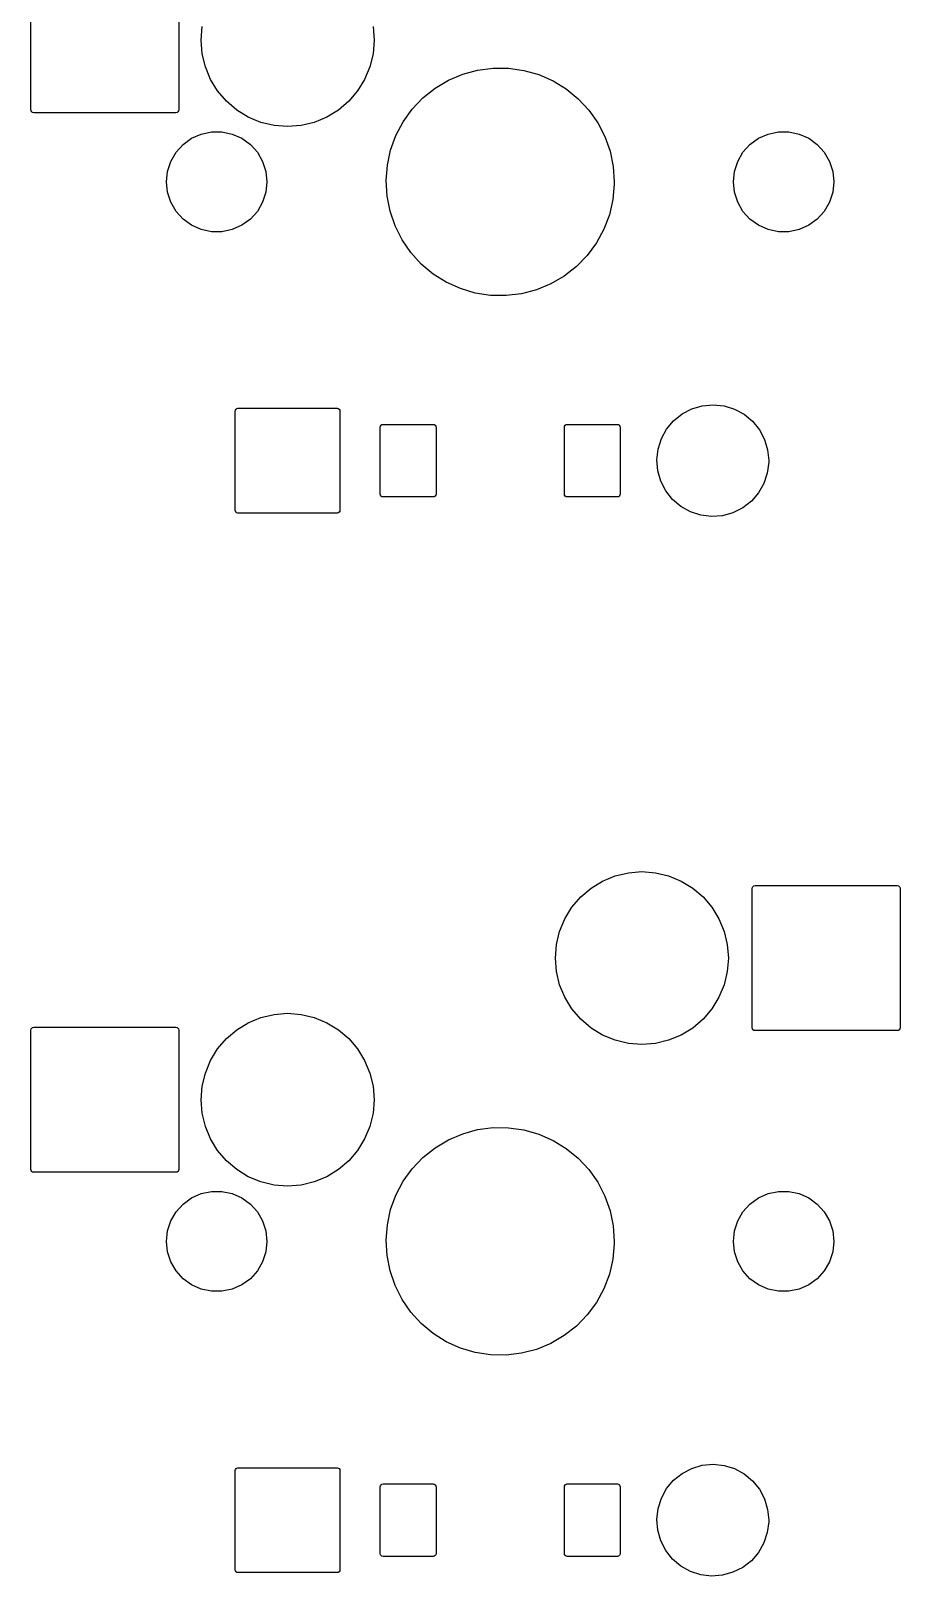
# Model space of a CAD drawing. Extents: x 2.47 to 6.76, y -6.76 to -2.22.
# Drawn here: x 4.714 to 5.327, y -5.555 to -4.464 of the extents above; entities that cross this region are included whole.
import ezdxf

# ---------------------------------------------------------------- set-up
doc = ezdxf.new("R2010")
doc.units = 0
doc.header["$MEASUREMENT"] = 0
doc.layers.add('BLACK', color=7, linetype='CONTINUOUS')

msp = doc.modelspace()

# ---------------------------------------------------------------- linework, layer by layer
at = {"layer": 'BLACK', "linetype": 'CONTINUOUS'}
for p, q in [((4.71371, -4.52008), (4.71371, -4.42165)), ((4.81804, -4.42165), (4.81804, -4.52008)), ((4.83379, -4.47087), (4.83454, -4.46132)), ((4.95509, -4.46132), (4.95584, -4.47087)), ((4.83454, -4.48041), (4.83379, -4.47087)), ((4.95584, -4.47087), (4.95509, -4.48041)), ((4.83678, -4.48972), (4.83454, -4.48041)), ((4.95509, -4.48041), (4.95285, -4.48972)), ((4.84044, -4.49857), (4.83678, -4.48972)), ((4.95285, -4.48972), (4.94919, -4.49857)), ((5.01835, -4.49487), (5.02891, -4.49199)), ((5.02891, -4.49199), (5.03976, -4.49056)), ((5.03976, -4.49056), (5.05071, -4.49061)), ((5.05071, -4.49061), (5.06154, -4.49216)), ((5.06154, -4.49216), (5.07207, -4.49515)), ((4.84544, -4.50673), (4.84044, -4.49857)), ((4.94919, -4.49857), (4.94418, -4.50673)), ((4.99035, -4.51163), (4.99889, -4.50479)), ((4.99889, -4.50479), (5.00828, -4.49917)), ((5.00828, -4.49917), (5.01835, -4.49487)), ((5.07207, -4.49515), (5.08209, -4.49955)), ((5.08209, -4.49955), (5.09143, -4.50527)), ((5.09143, -4.50527), (5.0999, -4.51221)), ((4.85166, -4.51402), (4.84544, -4.50673)), ((4.85894, -4.52024), (4.85166, -4.51402)), ((4.93796, -4.51402), (4.93068, -4.52024)), ((4.94418, -4.50673), (4.93796, -4.51402)), ((4.98281, -4.51957), (4.99035, -4.51163)), ((5.0999, -4.51221), (5.10735, -4.52023)), ((4.71386, -4.52083), (4.71371, -4.52008)), ((4.71429, -4.52147), (4.71386, -4.52083)), ((4.71493, -4.5219), (4.71429, -4.52147)), ((4.71568, -4.52205), (4.71493, -4.5219)), ((4.81607, -4.52205), (4.71568, -4.52205)), ((4.81683, -4.5219), (4.81607, -4.52205)), ((4.81746, -4.52147), (4.81683, -4.5219)), ((4.81789, -4.52083), (4.81746, -4.52147)), ((4.81804, -4.52008), (4.81789, -4.52083)), ((4.86711, -4.52524), (4.85894, -4.52024)), ((4.87596, -4.5289), (4.86711, -4.52524)), ((4.92252, -4.52524), (4.91367, -4.5289)), ((4.93068, -4.52024), (4.92252, -4.52524)), ((4.97642, -4.52846), (4.98281, -4.51957)), ((5.10735, -4.52023), (5.11364, -4.52918)), ((4.82708, -4.54015), (4.83385, -4.53713)), ((4.83385, -4.53713), (4.84111, -4.53559)), ((4.84111, -4.53559), (4.84852, -4.53559)), ((4.84852, -4.53559), (4.85577, -4.53713)), ((4.85577, -4.53713), (4.86255, -4.54015)), ((4.88527, -4.53114), (4.87596, -4.5289)), ((4.89481, -4.53189), (4.88527, -4.53114)), ((4.90436, -4.53114), (4.89481, -4.53189)), ((4.91367, -4.5289), (4.90436, -4.53114)), ((4.9713, -4.53814), (4.97642, -4.52846)), ((5.11364, -4.52918), (5.11866, -4.53891)), ((5.22708, -4.54015), (5.23385, -4.53713)), ((5.23385, -4.53713), (5.24111, -4.53559)), ((5.24111, -4.53559), (5.24852, -4.53559)), ((5.24852, -4.53559), (5.25577, -4.53713)), ((5.25577, -4.53713), (5.26255, -4.54015)), ((4.81612, -4.55002), (4.82108, -4.54451)), ((4.82108, -4.54451), (4.82708, -4.54015)), ((4.86255, -4.54015), (4.86855, -4.54451)), ((4.86855, -4.54451), (4.87351, -4.55002)), ((4.96521, -4.55911), (4.96754, -4.54842)), ((4.96754, -4.54842), (4.9713, -4.53814)), ((5.11866, -4.53891), (5.12232, -4.54923)), ((5.21612, -4.55002), (5.22108, -4.54451)), ((5.22108, -4.54451), (5.22708, -4.54015)), ((5.26255, -4.54015), (5.26855, -4.54451)), ((5.26855, -4.54451), (5.27351, -4.55002)), ((4.81012, -4.56349), (4.81241, -4.55644)), ((4.81241, -4.55644), (4.81612, -4.55002)), ((4.87351, -4.55002), (4.87722, -4.55644)), ((4.87722, -4.55644), (4.87951, -4.56349)), ((4.96435, -4.57002), (4.96521, -4.55911)), ((5.12232, -4.54923), (5.12454, -4.55995)), ((5.21012, -4.56349), (5.21241, -4.55644)), ((5.21241, -4.55644), (5.21612, -4.55002)), ((5.27351, -4.55002), (5.27722, -4.55644)), ((5.27722, -4.55644), (5.27951, -4.56349)), ((4.80934, -4.57087), (4.81012, -4.56349)), ((4.87951, -4.56349), (4.88028, -4.57087)), ((4.96498, -4.58095), (4.96435, -4.57002)), ((5.12454, -4.55995), (5.12528, -4.57087)), ((5.20934, -4.57087), (5.21012, -4.56349)), ((5.27951, -4.56349), (5.28028, -4.57087)), ((4.81012, -4.57824), (4.80934, -4.57087)), ((4.81241, -4.58529), (4.81012, -4.57824)), ((4.87951, -4.57824), (4.87722, -4.58529)), ((4.88028, -4.57087), (4.87951, -4.57824)), ((4.96709, -4.59169), (4.96498, -4.58095)), ((5.12526, -4.57255), (5.12429, -4.58345)), ((5.12528, -4.57087), (5.12526, -4.57255)), ((5.21012, -4.57824), (5.20934, -4.57087)), ((5.21241, -4.58529), (5.21012, -4.57824)), ((5.27951, -4.57824), (5.27722, -4.58529)), ((5.28028, -4.57087), (5.27951, -4.57824)), ((4.81612, -4.59171), (4.81241, -4.58529)), ((4.82108, -4.59722), (4.81612, -4.59171)), ((4.87351, -4.59171), (4.86855, -4.59722)), ((4.87722, -4.58529), (4.87351, -4.59171)), ((4.97063, -4.60205), (4.96709, -4.59169)), ((5.12429, -4.58345), (5.12185, -4.59412)), ((5.21612, -4.59171), (5.21241, -4.58529)), ((5.22108, -4.59722), (5.21612, -4.59171)), ((5.27351, -4.59171), (5.26855, -4.59722)), ((5.27722, -4.58529), (5.27351, -4.59171)), ((4.82708, -4.60158), (4.82108, -4.59722)), ((4.83385, -4.6046), (4.82708, -4.60158)), ((4.86255, -4.60158), (4.85577, -4.6046)), ((4.86855, -4.59722), (4.86255, -4.60158)), ((4.97555, -4.61183), (4.97063, -4.60205)), ((5.12185, -4.59412), (5.11798, -4.60436)), ((5.22708, -4.60158), (5.22108, -4.59722)), ((5.23385, -4.6046), (5.22708, -4.60158)), ((5.26255, -4.60158), (5.25577, -4.6046)), ((5.26855, -4.59722), (5.26255, -4.60158)), ((4.84111, -4.60614), (4.83385, -4.6046)), ((4.84852, -4.60614), (4.84111, -4.60614)), ((4.85577, -4.6046), (4.84852, -4.60614)), ((4.98175, -4.62085), (4.97555, -4.61183)), ((5.11275, -4.61398), (5.10627, -4.62281)), ((5.11798, -4.60436), (5.11275, -4.61398)), ((5.24111, -4.60614), (5.23385, -4.6046)), ((5.24852, -4.60614), (5.24111, -4.60614)), ((5.25577, -4.6046), (5.24852, -4.60614)), ((4.98912, -4.62895), (4.98175, -4.62085)), ((5.10627, -4.62281), (5.09866, -4.63067)), ((4.99751, -4.63597), (4.98912, -4.62895)), ((5.00679, -4.64178), (4.99751, -4.63597)), ((5.09866, -4.63067), (5.09004, -4.63742)), ((5.01676, -4.64629), (5.00679, -4.64178)), ((5.02726, -4.6494), (5.01676, -4.64629)), ((5.07048, -4.64713), (5.05989, -4.64991)), ((5.08059, -4.64294), (5.07048, -4.64713)), ((5.09004, -4.63742), (5.08059, -4.64294)), ((5.03808, -4.65105), (5.02726, -4.6494)), ((5.04902, -4.65122), (5.03808, -4.65105)), ((5.05989, -4.64991), (5.04902, -4.65122)), ((4.85784, -4.73272), (4.85799, -4.73196)), ((4.85784, -4.80272), (4.85784, -4.73272)), ((4.85799, -4.73196), (4.85842, -4.73132)), ((4.85842, -4.73132), (4.85906, -4.7309)), ((4.85906, -4.7309), (4.85981, -4.73075)), ((4.85981, -4.73075), (4.92981, -4.73075)), ((4.92981, -4.73075), (4.93057, -4.7309)), ((4.93057, -4.7309), (4.9312, -4.73132)), ((4.9312, -4.73132), (4.93163, -4.73196)), ((4.93163, -4.73196), (4.93178, -4.73272)), ((4.93178, -4.73272), (4.93178, -4.80272)), ((5.1732, -4.73469), (5.18003, -4.73112)), ((5.18003, -4.73112), (5.18742, -4.72895)), ((5.18742, -4.72895), (5.19509, -4.72825)), ((5.19509, -4.72825), (5.20275, -4.72905)), ((5.20275, -4.72905), (5.21011, -4.73133)), ((5.21011, -4.73133), (5.21688, -4.735)), ((4.96017, -4.74409), (4.96032, -4.74334)), ((4.96017, -4.79134), (4.96017, -4.74409)), ((4.96032, -4.74334), (4.96074, -4.7427)), ((4.96074, -4.7427), (4.96138, -4.74228)), ((4.96138, -4.74228), (4.96214, -4.74213)), ((4.96214, -4.74213), (4.99757, -4.74213)), ((4.99757, -4.74213), (4.99832, -4.74228)), ((4.99832, -4.74228), (4.99896, -4.7427)), ((4.99896, -4.7427), (4.99939, -4.74334)), ((4.99939, -4.74334), (4.99954, -4.74409)), ((4.99954, -4.74409), (4.99954, -4.79134)), ((5.09009, -4.74409), (5.09024, -4.74334)), ((5.09009, -4.79134), (5.09009, -4.74409)), ((5.09024, -4.74334), (5.09067, -4.7427)), ((5.09067, -4.7427), (5.0913, -4.74228)), ((5.0913, -4.74228), (5.09206, -4.74213)), ((5.09206, -4.74213), (5.12749, -4.74213)), ((5.12749, -4.74213), (5.12824, -4.74228)), ((5.12824, -4.74228), (5.12888, -4.7427)), ((5.12888, -4.7427), (5.12931, -4.74334)), ((5.12931, -4.74334), (5.12946, -4.74409)), ((5.12946, -4.74409), (5.12946, -4.79134)), ((5.16225, -4.74542), (5.1672, -4.73952)), ((5.1672, -4.73952), (5.1732, -4.73469)), ((5.21688, -4.735), (5.22282, -4.73991)), ((5.22282, -4.73991), (5.22769, -4.74587)), ((5.15621, -4.75951), (5.15854, -4.75217)), ((5.15854, -4.75217), (5.16225, -4.74542)), ((5.22769, -4.74587), (5.2313, -4.75268)), ((5.2313, -4.75268), (5.23353, -4.76005)), ((5.15535, -4.76717), (5.15621, -4.75951)), ((5.15599, -4.77484), (5.15535, -4.76717)), ((5.23353, -4.76005), (5.23428, -4.76772)), ((5.15812, -4.78225), (5.15599, -4.77484)), ((5.2333, -4.77646), (5.23087, -4.78377)), ((5.23427, -4.76882), (5.2333, -4.77646)), ((5.23428, -4.76772), (5.23427, -4.76882)), ((5.16164, -4.7891), (5.15812, -4.78225)), ((5.23087, -4.78377), (5.22706, -4.79047)), ((4.96032, -4.79209), (4.96017, -4.79134)), ((4.96074, -4.79273), (4.96032, -4.79209)), ((4.96138, -4.79316), (4.96074, -4.79273)), ((4.96214, -4.79331), (4.96138, -4.79316)), ((4.99757, -4.79331), (4.96214, -4.79331)), ((4.99832, -4.79316), (4.99757, -4.79331)), ((4.99896, -4.79273), (4.99832, -4.79316)), ((4.99939, -4.79209), (4.99896, -4.79273)), ((4.99954, -4.79134), (4.99939, -4.79209)), ((5.09024, -4.79209), (5.09009, -4.79134)), ((5.09067, -4.79273), (5.09024, -4.79209)), ((5.0913, -4.79316), (5.09067, -4.79273)), ((5.09206, -4.79331), (5.0913, -4.79316)), ((5.12749, -4.79331), (5.09206, -4.79331)), ((5.12824, -4.79316), (5.12749, -4.79331)), ((5.12888, -4.79273), (5.12824, -4.79316)), ((5.12931, -4.79209), (5.12888, -4.79273)), ((5.12946, -4.79134), (5.12931, -4.79209)), ((5.16642, -4.79513), (5.16164, -4.7891)), ((5.17229, -4.80013), (5.16642, -4.79513)), ((5.22203, -4.7963), (5.21596, -4.80104)), ((5.22706, -4.79047), (5.22203, -4.7963)), ((4.85799, -4.80347), (4.85784, -4.80272)), ((4.85842, -4.80411), (4.85799, -4.80347)), ((4.85906, -4.80454), (4.85842, -4.80411)), ((4.85981, -4.80469), (4.85906, -4.80454)), ((4.92981, -4.80469), (4.85981, -4.80469)), ((4.93057, -4.80454), (4.92981, -4.80469)), ((4.9312, -4.80411), (4.93057, -4.80454)), ((4.93163, -4.80347), (4.9312, -4.80411)), ((4.93178, -4.80272), (4.93163, -4.80347)), ((5.17901, -4.80388), (5.17229, -4.80013)), ((5.18634, -4.80626), (5.17901, -4.80388)), ((5.19399, -4.80718), (5.18634, -4.80626)), ((5.20167, -4.80659), (5.19399, -4.80718)), ((5.20909, -4.80451), (5.20167, -4.80659)), ((5.21596, -4.80104), (5.20909, -4.80451)), ((5.11711, -5.06453), (5.12596, -5.06086)), ((5.12596, -5.06086), (5.13527, -5.05863)), ((5.13527, -5.05863), (5.14481, -5.05787)), ((5.14481, -5.05787), (5.15436, -5.05863)), ((5.15436, -5.05863), (5.16367, -5.06086)), ((5.16367, -5.06086), (5.17252, -5.06453)), ((5.10166, -5.07575), (5.10894, -5.06953)), ((5.10894, -5.06953), (5.11711, -5.06453)), ((5.17252, -5.06453), (5.18068, -5.06953)), ((5.18068, -5.06953), (5.18796, -5.07575)), ((5.22265, -5.06969), (5.2228, -5.06893)), ((5.22265, -5.16811), (5.22265, -5.06969)), ((5.2228, -5.06893), (5.22322, -5.06829)), ((5.22322, -5.06829), (5.22386, -5.06787)), ((5.22386, -5.06787), (5.22462, -5.06772)), ((5.22462, -5.06772), (5.32501, -5.06772)), ((5.32501, -5.06772), (5.32576, -5.06787)), ((5.32576, -5.06787), (5.3264, -5.06829)), ((5.3264, -5.06829), (5.32683, -5.06893)), ((5.32683, -5.06893), (5.32698, -5.06969)), ((5.32698, -5.06969), (5.32698, -5.16811)), ((5.09044, -5.09119), (5.09544, -5.08303)), ((5.09544, -5.08303), (5.10166, -5.07575)), ((5.18796, -5.07575), (5.19418, -5.08303)), ((5.19418, -5.08303), (5.19919, -5.09119)), ((5.08678, -5.10004), (5.09044, -5.09119)), ((5.19919, -5.09119), (5.20285, -5.10004)), ((5.08454, -5.10935), (5.08678, -5.10004)), ((5.20285, -5.10004), (5.20509, -5.10935)), ((5.08379, -5.1189), (5.08454, -5.10935)), ((5.20509, -5.10935), (5.20584, -5.1189)), ((5.08454, -5.12844), (5.08379, -5.1189)), ((5.20584, -5.1189), (5.20509, -5.12844)), ((5.08678, -5.13775), (5.08454, -5.12844)), ((5.09044, -5.1466), (5.08678, -5.13775)), ((5.20285, -5.13775), (5.19919, -5.1466)), ((5.20509, -5.12844), (5.20285, -5.13775)), ((5.09544, -5.15477), (5.09044, -5.1466)), ((5.19919, -5.1466), (5.19418, -5.15477)), ((4.87596, -5.16086), (4.88527, -5.15863)), ((4.88527, -5.15863), (4.89481, -5.15787)), ((4.89481, -5.15787), (4.90436, -5.15863)), ((4.90436, -5.15863), (4.91367, -5.16086)), ((5.10166, -5.16205), (5.09544, -5.15477)), ((5.19418, -5.15477), (5.18796, -5.16205)), ((4.71371, -5.16969), (4.71386, -5.16893)), ((4.71371, -5.26811), (4.71371, -5.16969)), ((4.71386, -5.16893), (4.71429, -5.16829)), ((4.71429, -5.16829), (4.71493, -5.16787)), ((4.71493, -5.16787), (4.71568, -5.16772)), ((4.71568, -5.16772), (4.81607, -5.16772)), ((4.81607, -5.16772), (4.81683, -5.16787)), ((4.81683, -5.16787), (4.81746, -5.16829)), ((4.81746, -5.16829), (4.81789, -5.16893)), ((4.81789, -5.16893), (4.81804, -5.16969)), ((4.81804, -5.16969), (4.81804, -5.26811)), ((4.85166, -5.17575), (4.85894, -5.16953)), ((4.85894, -5.16953), (4.86711, -5.16453)), ((4.86711, -5.16453), (4.87596, -5.16086)), ((4.91367, -5.16086), (4.92252, -5.16453)), ((4.92252, -5.16453), (4.93068, -5.16953)), ((4.93068, -5.16953), (4.93796, -5.17575)), ((5.10894, -5.16827), (5.10166, -5.16205)), ((5.11711, -5.17327), (5.10894, -5.16827)), ((5.18068, -5.16827), (5.17252, -5.17327)), ((5.18796, -5.16205), (5.18068, -5.16827)), ((5.2228, -5.16886), (5.22265, -5.16811)), ((5.22322, -5.1695), (5.2228, -5.16886)), ((5.22386, -5.16993), (5.22322, -5.1695)), ((5.22462, -5.17008), (5.22386, -5.16993)), ((5.32501, -5.17008), (5.22462, -5.17008)), ((5.32576, -5.16993), (5.32501, -5.17008)), ((5.3264, -5.1695), (5.32576, -5.16993)), ((5.32683, -5.16886), (5.3264, -5.1695)), ((5.32698, -5.16811), (5.32683, -5.16886)), ((4.84544, -5.18303), (4.85166, -5.17575)), ((4.93796, -5.17575), (4.94418, -5.18303)), ((5.12596, -5.17693), (5.11711, -5.17327)), ((5.13527, -5.17917), (5.12596, -5.17693)), ((5.14481, -5.17992), (5.13527, -5.17917)), ((5.15436, -5.17917), (5.14481, -5.17992)), ((5.16367, -5.17693), (5.15436, -5.17917)), ((5.17252, -5.17327), (5.16367, -5.17693)), ((4.83678, -5.20004), (4.84044, -5.19119)), ((4.84044, -5.19119), (4.84544, -5.18303)), ((4.94418, -5.18303), (4.94919, -5.19119)), ((4.94919, -5.19119), (4.95285, -5.20004)), ((4.83454, -5.20935), (4.83678, -5.20004)), ((4.95285, -5.20004), (4.95509, -5.20935)), ((4.83379, -5.2189), (4.83454, -5.20935)), ((4.95509, -5.20935), (4.95584, -5.2189)), ((4.83454, -5.22844), (4.83379, -5.2189)), ((4.95584, -5.2189), (4.95509, -5.22844)), ((4.83678, -5.23775), (4.83454, -5.22844)), ((4.95509, -5.22844), (4.95285, -5.23775)), ((4.84044, -5.2466), (4.83678, -5.23775)), ((4.84544, -5.25477), (4.84044, -5.2466)), ((4.94919, -5.2466), (4.94418, -5.25477)), ((4.95285, -5.23775), (4.94919, -5.2466)), ((5.00828, -5.2472), (5.01835, -5.24291)), ((5.01835, -5.24291), (5.02891, -5.24002)), ((5.02891, -5.24002), (5.03976, -5.23859)), ((5.03976, -5.23859), (5.05071, -5.23865)), ((5.05071, -5.23865), (5.06154, -5.24019)), ((5.06154, -5.24019), (5.07207, -5.24319)), ((5.07207, -5.24319), (5.08209, -5.24759)), ((4.85166, -5.26205), (4.84544, -5.25477)), ((4.94418, -5.25477), (4.93796, -5.26205)), ((4.99035, -5.25967), (4.99889, -5.25282)), ((4.99889, -5.25282), (5.00828, -5.2472)), ((5.08209, -5.24759), (5.09143, -5.25331)), ((5.09143, -5.25331), (5.0999, -5.26024)), ((4.71386, -5.26886), (4.71371, -5.26811)), ((4.71429, -5.2695), (4.71386, -5.26886)), ((4.81789, -5.26886), (4.81746, -5.2695)), ((4.81804, -5.26811), (4.81789, -5.26886)), ((4.85894, -5.26827), (4.85166, -5.26205)), ((4.86711, -5.27327), (4.85894, -5.26827)), ((4.93068, -5.26827), (4.92252, -5.27327)), ((4.93796, -5.26205), (4.93068, -5.26827)), ((4.97642, -5.27649), (4.98281, -5.26761)), ((4.98281, -5.26761), (4.99035, -5.25967)), ((5.0999, -5.26024), (5.10735, -5.26826)), ((5.10735, -5.26826), (5.11364, -5.27721)), ((4.71493, -5.26993), (4.71429, -5.2695)), ((4.71568, -5.27008), (4.71493, -5.26993)), ((4.81607, -5.27008), (4.71568, -5.27008)), ((4.81683, -5.26993), (4.81607, -5.27008)), ((4.81746, -5.2695), (4.81683, -5.26993)), ((4.87596, -5.27693), (4.86711, -5.27327)), ((4.88527, -5.27917), (4.87596, -5.27693)), ((4.89481, -5.27992), (4.88527, -5.27917)), ((4.90436, -5.27917), (4.89481, -5.27992)), ((4.91367, -5.27693), (4.90436, -5.27917)), ((4.92252, -5.27327), (4.91367, -5.27693)), ((4.9713, -5.28617), (4.97642, -5.27649)), ((5.11364, -5.27721), (5.11866, -5.28694)), ((4.82108, -5.29254), (4.82708, -5.28818)), ((4.82708, -5.28818), (4.83385, -5.28517)), ((4.83385, -5.28517), (4.84111, -5.28362)), ((4.84111, -5.28362), (4.84852, -5.28362)), ((4.84852, -5.28362), (4.85577, -5.28517)), ((4.85577, -5.28517), (4.86255, -5.28818)), ((4.86255, -5.28818), (4.86855, -5.29254)), ((4.96754, -5.29645), (4.9713, -5.28617)), ((5.11866, -5.28694), (5.12232, -5.29726)), ((5.22108, -5.29254), (5.22708, -5.28818)), ((5.22708, -5.28818), (5.23385, -5.28517)), ((5.23385, -5.28517), (5.24111, -5.28362)), ((5.24111, -5.28362), (5.24852, -5.28362)), ((5.24852, -5.28362), (5.25577, -5.28517)), ((5.25577, -5.28517), (5.26255, -5.28818)), ((5.26255, -5.28818), (5.26855, -5.29254)), ((4.81241, -5.30447), (4.81612, -5.29805)), ((4.81612, -5.29805), (4.82108, -5.29254)), ((4.86855, -5.29254), (4.87351, -5.29805)), ((4.87351, -5.29805), (4.87722, -5.30447)), ((4.96521, -5.30714), (4.96754, -5.29645)), ((5.12232, -5.29726), (5.12454, -5.30798)), ((5.21241, -5.30447), (5.21612, -5.29805)), ((5.21612, -5.29805), (5.22108, -5.29254)), ((5.26855, -5.29254), (5.27351, -5.29805)), ((5.27351, -5.29805), (5.27722, -5.30447)), ((4.80934, -5.3189), (4.81012, -5.31152)), ((4.81012, -5.31152), (4.81241, -5.30447)), ((4.87722, -5.30447), (4.87951, -5.31152)), ((4.87951, -5.31152), (4.88028, -5.3189)), ((4.96435, -5.31806), (4.96521, -5.30714)), ((5.12454, -5.30798), (5.12528, -5.3189)), ((5.20934, -5.3189), (5.21012, -5.31152)), ((5.21012, -5.31152), (5.21241, -5.30447)), ((5.27722, -5.30447), (5.27951, -5.31152)), ((5.27951, -5.31152), (5.28028, -5.3189)), ((4.81012, -5.32627), (4.80934, -5.3189)), ((4.88028, -5.3189), (4.87951, -5.32627)), ((4.96498, -5.32898), (4.96435, -5.31806)), ((5.12526, -5.32058), (5.12429, -5.33149)), ((5.12528, -5.3189), (5.12526, -5.32058)), ((5.21012, -5.32627), (5.20934, -5.3189)), ((5.28028, -5.3189), (5.27951, -5.32627)), ((4.81241, -5.33332), (4.81012, -5.32627)), ((4.81612, -5.33975), (4.81241, -5.33332)), ((4.87722, -5.33332), (4.87351, -5.33975)), ((4.87951, -5.32627), (4.87722, -5.33332)), ((4.96709, -5.33972), (4.96498, -5.32898)), ((5.12429, -5.33149), (5.12185, -5.34216)), ((5.21241, -5.33332), (5.21012, -5.32627)), ((5.21612, -5.33975), (5.21241, -5.33332)), ((5.27722, -5.33332), (5.27351, -5.33975)), ((5.27951, -5.32627), (5.27722, -5.33332)), ((4.82108, -5.34526), (4.81612, -5.33975)), ((4.82708, -5.34961), (4.82108, -5.34526)), ((4.86855, -5.34526), (4.86255, -5.34961)), ((4.87351, -5.33975), (4.86855, -5.34526)), ((4.97063, -5.35008), (4.96709, -5.33972)), ((5.12185, -5.34216), (5.11798, -5.3524)), ((5.22108, -5.34526), (5.21612, -5.33975)), ((5.22708, -5.34961), (5.22108, -5.34526)), ((5.26855, -5.34526), (5.26255, -5.34961)), ((5.27351, -5.33975), (5.26855, -5.34526)), ((4.83385, -5.35263), (4.82708, -5.34961)), ((4.84111, -5.35417), (4.83385, -5.35263)), ((4.84852, -5.35417), (4.84111, -5.35417)), ((4.85577, -5.35263), (4.84852, -5.35417)), ((4.86255, -5.34961), (4.85577, -5.35263)), ((4.97555, -5.35986), (4.97063, -5.35008)), ((5.11798, -5.3524), (5.11275, -5.36201)), ((5.23385, -5.35263), (5.22708, -5.34961)), ((5.24111, -5.35417), (5.23385, -5.35263)), ((5.24852, -5.35417), (5.24111, -5.35417)), ((5.25577, -5.35263), (5.24852, -5.35417)), ((5.26255, -5.34961), (5.25577, -5.35263)), ((4.98175, -5.36888), (4.97555, -5.35986)), ((5.11275, -5.36201), (5.10627, -5.37084)), ((4.98912, -5.37698), (4.98175, -5.36888)), ((4.99751, -5.384), (4.98912, -5.37698)), ((5.10627, -5.37084), (5.09866, -5.3787)), ((5.00679, -5.38981), (4.99751, -5.384)), ((5.09004, -5.38545), (5.08059, -5.39097)), ((5.09866, -5.3787), (5.09004, -5.38545)), ((5.01676, -5.39432), (5.00679, -5.38981)), ((5.02726, -5.39743), (5.01676, -5.39432)), ((5.03808, -5.39908), (5.02726, -5.39743)), ((5.04902, -5.39926), (5.03808, -5.39908)), ((5.05989, -5.39794), (5.04902, -5.39926)), ((5.07048, -5.39516), (5.05989, -5.39794)), ((5.08059, -5.39097), (5.07048, -5.39516)), ((4.85784, -5.48075), (4.85799, -5.47999)), ((4.85784, -5.55075), (4.85784, -5.48075)), ((4.85799, -5.47999), (4.85842, -5.47936)), ((4.85842, -5.47936), (4.85906, -5.47893)), ((4.85906, -5.47893), (4.85981, -5.47878)), ((4.85981, -5.47878), (4.92981, -5.47878)), ((4.92981, -5.47878), (4.93057, -5.47893)), ((4.93057, -5.47893), (4.9312, -5.47936)), ((4.9312, -5.47936), (4.93163, -5.47999)), ((4.93163, -5.47999), (4.93178, -5.48075)), ((4.93178, -5.48075), (4.93178, -5.55075)), ((5.1672, -5.48755), (5.1732, -5.48272)), ((5.1732, -5.48272), (5.18003, -5.47915)), ((5.18003, -5.47915), (5.18742, -5.47698)), ((5.18742, -5.47698), (5.19509, -5.47628)), ((5.19509, -5.47628), (5.20275, -5.47709)), ((5.20275, -5.47709), (5.21011, -5.47936)), ((5.21011, -5.47936), (5.21688, -5.48303)), ((5.21688, -5.48303), (5.22282, -5.48794)), ((4.96017, -5.49213), (4.96032, -5.49137)), ((4.96017, -5.53937), (4.96017, -5.49213)), ((4.96032, -5.49137), (4.96074, -5.49073)), ((4.96074, -5.49073), (4.96138, -5.49031)), ((4.96138, -5.49031), (4.96214, -5.49016)), ((4.96214, -5.49016), (4.99757, -5.49016)), ((4.99757, -5.49016), (4.99832, -5.49031)), ((4.99832, -5.49031), (4.99896, -5.49073)), ((4.99896, -5.49073), (4.99939, -5.49137)), ((4.99939, -5.49137), (4.99954, -5.49213)), ((4.99954, -5.49213), (4.99954, -5.53937)), ((5.09009, -5.49213), (5.09024, -5.49137)), ((5.09009, -5.53937), (5.09009, -5.49213)), ((5.09024, -5.49137), (5.09067, -5.49073)), ((5.09067, -5.49073), (5.0913, -5.49031)), ((5.0913, -5.49031), (5.09206, -5.49016)), ((5.09206, -5.49016), (5.12749, -5.49016)), ((5.12749, -5.49016), (5.12824, -5.49031)), ((5.12824, -5.49031), (5.12888, -5.49073)), ((5.12888, -5.49073), (5.12931, -5.49137)), ((5.12931, -5.49137), (5.12946, -5.49213)), ((5.12946, -5.49213), (5.12946, -5.53937)), ((5.15854, -5.5002), (5.16225, -5.49345)), ((5.16225, -5.49345), (5.1672, -5.48755)), ((5.22282, -5.48794), (5.22769, -5.49391)), ((5.22769, -5.49391), (5.2313, -5.50071)), ((5.15535, -5.5152), (5.15621, -5.50754)), ((5.15621, -5.50754), (5.15854, -5.5002)), ((5.2313, -5.50071), (5.23353, -5.50808)), ((5.23353, -5.50808), (5.23428, -5.51575)), ((5.15599, -5.52287), (5.15535, -5.5152)), ((5.23427, -5.51685), (5.2333, -5.52449)), ((5.23428, -5.51575), (5.23427, -5.51685)), ((5.15812, -5.53028), (5.15599, -5.52287)), ((5.16164, -5.53713), (5.15812, -5.53028)), ((5.2333, -5.52449), (5.23087, -5.5318)), ((4.96032, -5.54012), (4.96017, -5.53937)), ((4.96074, -5.54076), (4.96032, -5.54012)), ((4.96138, -5.54119), (4.96074, -5.54076)), ((4.96214, -5.54134), (4.96138, -5.54119)), ((4.99757, -5.54134), (4.96214, -5.54134)), ((4.99832, -5.54119), (4.99757, -5.54134)), ((4.99896, -5.54076), (4.99832, -5.54119)), ((4.99939, -5.54012), (4.99896, -5.54076)), ((4.99954, -5.53937), (4.99939, -5.54012)), ((5.09024, -5.54012), (5.09009, -5.53937)), ((5.09067, -5.54076), (5.09024, -5.54012)), ((5.0913, -5.54119), (5.09067, -5.54076)), ((5.09206, -5.54134), (5.0913, -5.54119)), ((5.12749, -5.54134), (5.09206, -5.54134)), ((5.12824, -5.54119), (5.12749, -5.54134)), ((5.12888, -5.54076), (5.12824, -5.54119)), ((5.12931, -5.54012), (5.12888, -5.54076)), ((5.12946, -5.53937), (5.12931, -5.54012)), ((5.16642, -5.54317), (5.16164, -5.53713)), ((5.22706, -5.5385), (5.22203, -5.54433)), ((5.23087, -5.5318), (5.22706, -5.5385)), ((4.85799, -5.5515), (4.85784, -5.55075)), ((4.85842, -5.55214), (4.85799, -5.5515)), ((4.85906, -5.55257), (4.85842, -5.55214)), ((4.85981, -5.55272), (4.85906, -5.55257)), ((4.93057, -5.55257), (4.92981, -5.55272)), ((4.9312, -5.55214), (4.93057, -5.55257)), ((4.93163, -5.5515), (4.9312, -5.55214)), ((4.93178, -5.55075), (4.93163, -5.5515)), ((5.17229, -5.54816), (5.16642, -5.54317)), ((5.17901, -5.55192), (5.17229, -5.54816)), ((5.18634, -5.5543), (5.17901, -5.55192)), ((5.20909, -5.55255), (5.20167, -5.55462)), ((5.21596, -5.54907), (5.20909, -5.55255)), ((5.22203, -5.54433), (5.21596, -5.54907)), ((4.92981, -5.55272), (4.85981, -5.55272)), ((5.19399, -5.55521), (5.18634, -5.5543)), ((5.20167, -5.55462), (5.19399, -5.55521))]:
    msp.add_line(p, q, dxfattribs=at)

doc.saveas('drawing.dxf')
